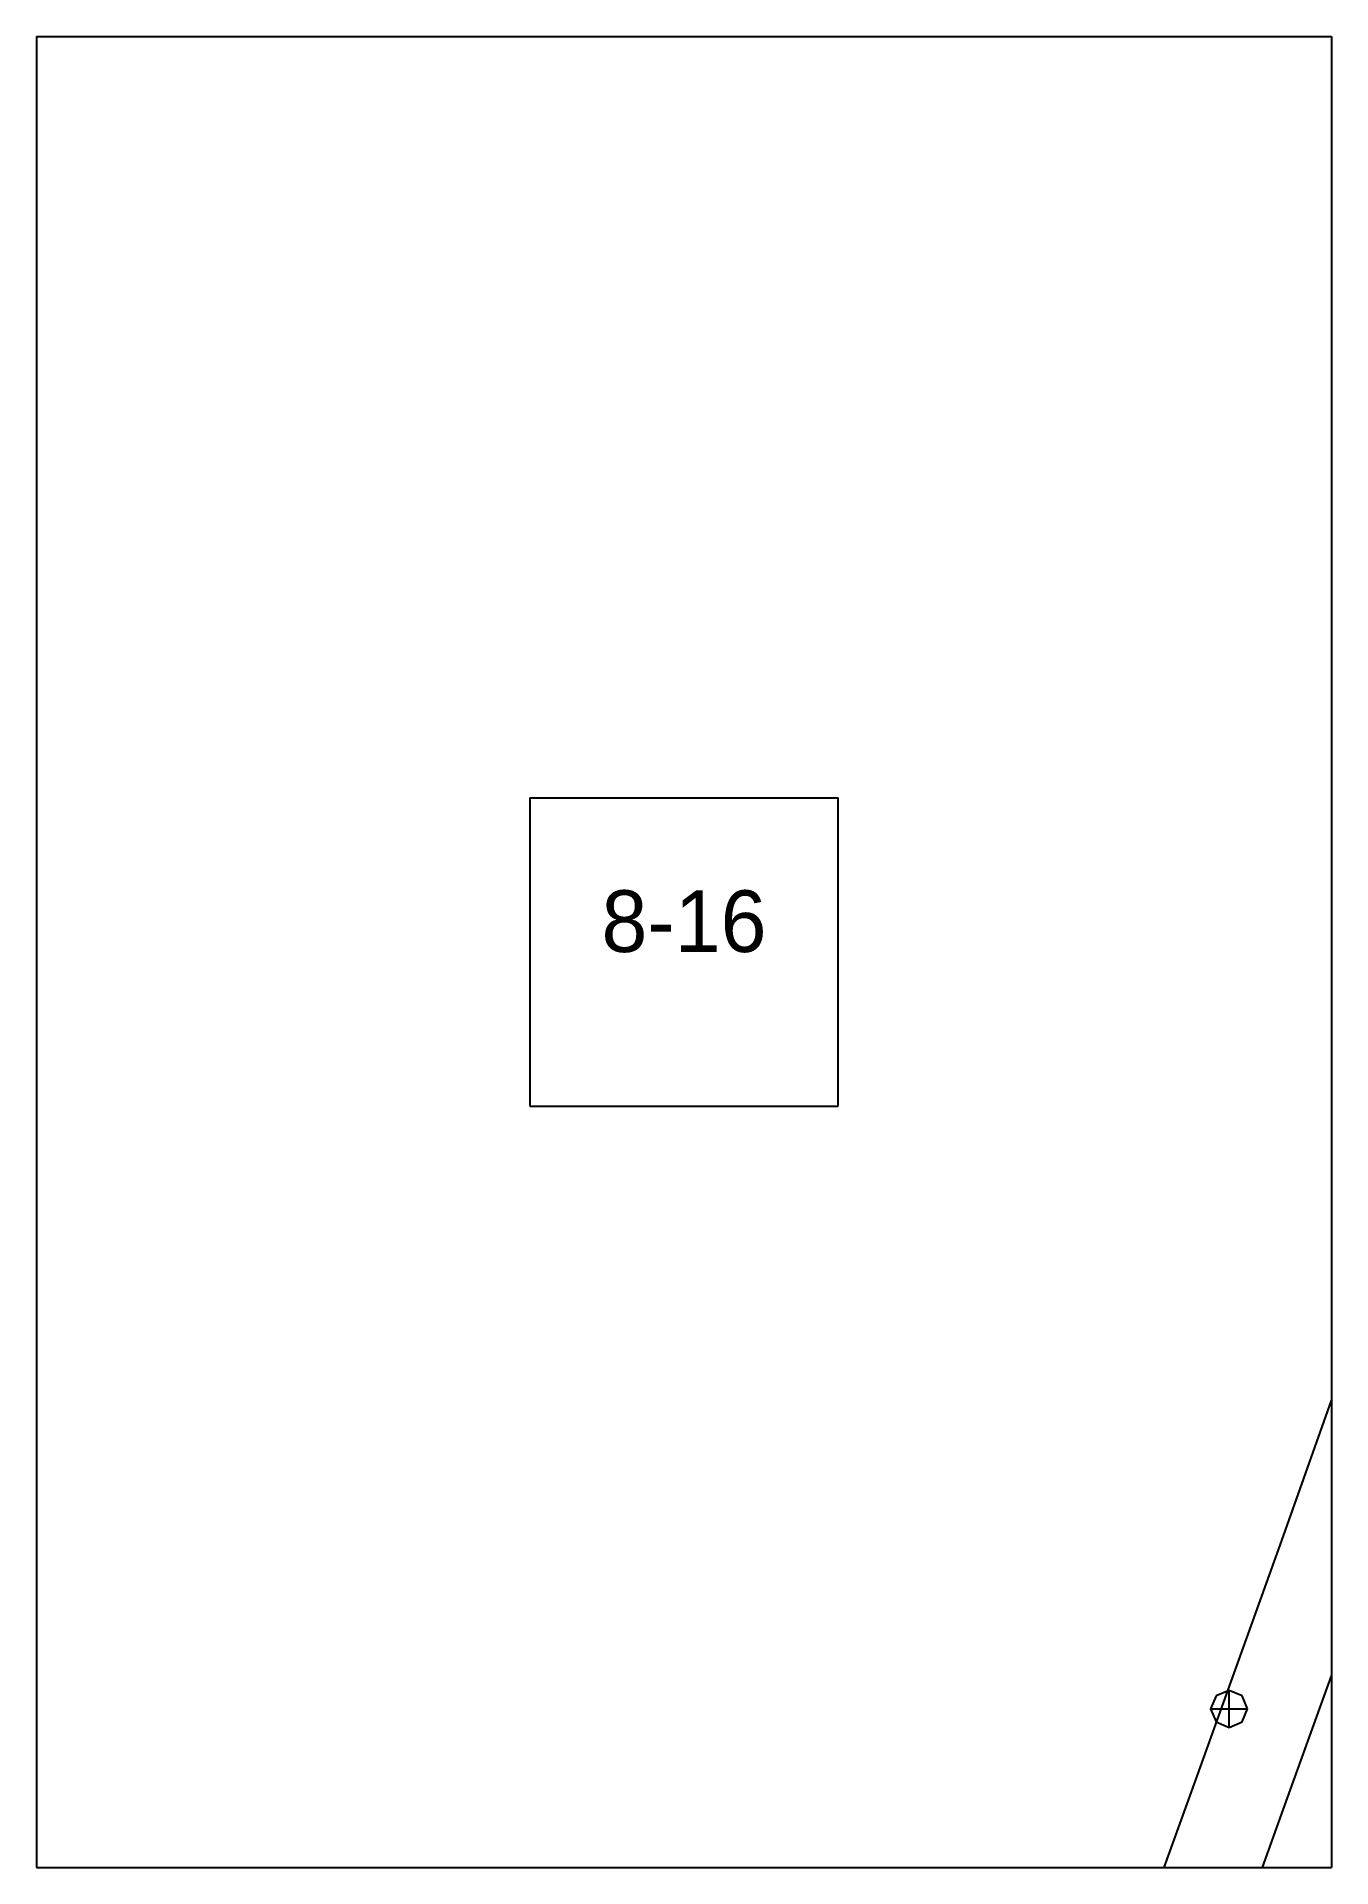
# Paper-space layout 'Plan 8-16' of a CAD drawing. Header units: metres, sheet in millimetres. Extents: x 0 to 210, y 0 to 297.
# The model-space entities are those that its viewports show. They can reach past a viewport. Long polylines and large blocks are cut down to what shows.
import ezdxf
from ezdxf.enums import TextEntityAlignment as Align

# ---------------------------------------------------------------- set-up
doc = ezdxf.new("R2010")
doc.units = ezdxf.units.M
for name, color, linetype in [('default', 7, 'Continuous'), ('TEXTLAYER', 7, 'Continuous'), ('VIEWPORTS', 7, 'Continuous')]:
    doc.layers.add(name, color=color, linetype=linetype)

msp = doc.modelspace()

# ---------------------------------------------------------------- linework, layer by layer
at = {"color": 9}
for p, q in [((3150, -1782), (3150, -2079)), ((3150, -1782), (3150, -2079)), ((3360, -1782), (3360, -2079)), ((3360, -1782), (3360, -2079)), ((2940, -2079), (3150, -2079)), ((2940, -2079), (3150, -2079)), ((3150, -2079), (3360, -2079)), ((3150, -2079), (3150, -2376)), ((3150, -2079), (3360, -2079)), ((3150, -2079), (3150, -2376)), ((3360, -2079), (3570, -2079)), ((3360, -2079), (3360, -2376)), ((3360, -2079), (3570, -2079)), ((3360, -2079), (3360, -2376)), ((3230, -2202.5), (3280, -2202.5)), ((3230, -2202.5), (3230, -2252.5)), ((3280, -2252.5), (3280, -2202.5)), ((3230, -2252.5), (3280, -2252.5)), ((2940, -2376), (3150, -2376)), ((2940, -2376), (3150, -2376)), ((3150, -2376), (3360, -2376)), ((3150, -2376), (3150, -2673)), ((3150, -2376), (3360, -2376)), ((3150, -2376), (3150, -2673)), ((3360, -2376), (3570, -2376)), ((3360, -2376), (3360, -2673)), ((3360, -2376), (3570, -2376)), ((3360, -2376), (3360, -2673))]:
    msp.add_line(p, q, dxfattribs=at)
at = {"layer": 'default', "color": 7, "linetype": 'Continuous'}
for p, q in [((3351.96, -2322.99), (3365.73, -2284.09)), ((3337.99, -2361.81), (3351.96, -2322.99)), ((3352.19, -2366.65), (3366.16, -2327.83)), ((3341.29, -2348.16), (3340.41, -2350.28)), ((3343.41, -2347.28), (3341.29, -2348.16)), ((3345.54, -2348.16), (3343.41, -2347.28)), ((3343.41, -2353.28), (3343.41, -2347.28)), ((3346.41, -2350.28), (3345.54, -2348.16)), ((3340.41, -2350.28), (3341.29, -2352.4)), ((3340.41, -2350.28), (3346.41, -2350.28)), ((3345.54, -2352.4), (3346.41, -2350.28)), ((3341.29, -2352.4), (3343.41, -2353.28)), ((3343.41, -2353.28), (3345.54, -2352.4)), ((3324.05, -2400.51), (3337.99, -2361.81)), ((3338.25, -2405.35), (3352.19, -2366.65))]:
    msp.add_line(p, q, dxfattribs=at)

# ---------------------------------------------------------------- texts
at = {"layer": 'TEXTLAYER', "color": 1}
msp.add_text('8-16', height=10, dxfattribs=at).set_placement((3255, -2227.5), align=Align.CENTER)

psp = doc.layouts.new('Plan 8-16')

# ---------------------------------------------------------------- viewports
at = {"layer": 'VIEWPORTS'}
psp.add_viewport(center=(105, 148.5), size=(210, 297), view_center_point=(3255, -2227.5), view_height=297, dxfattribs=at)

doc.saveas('drawing.dxf')
